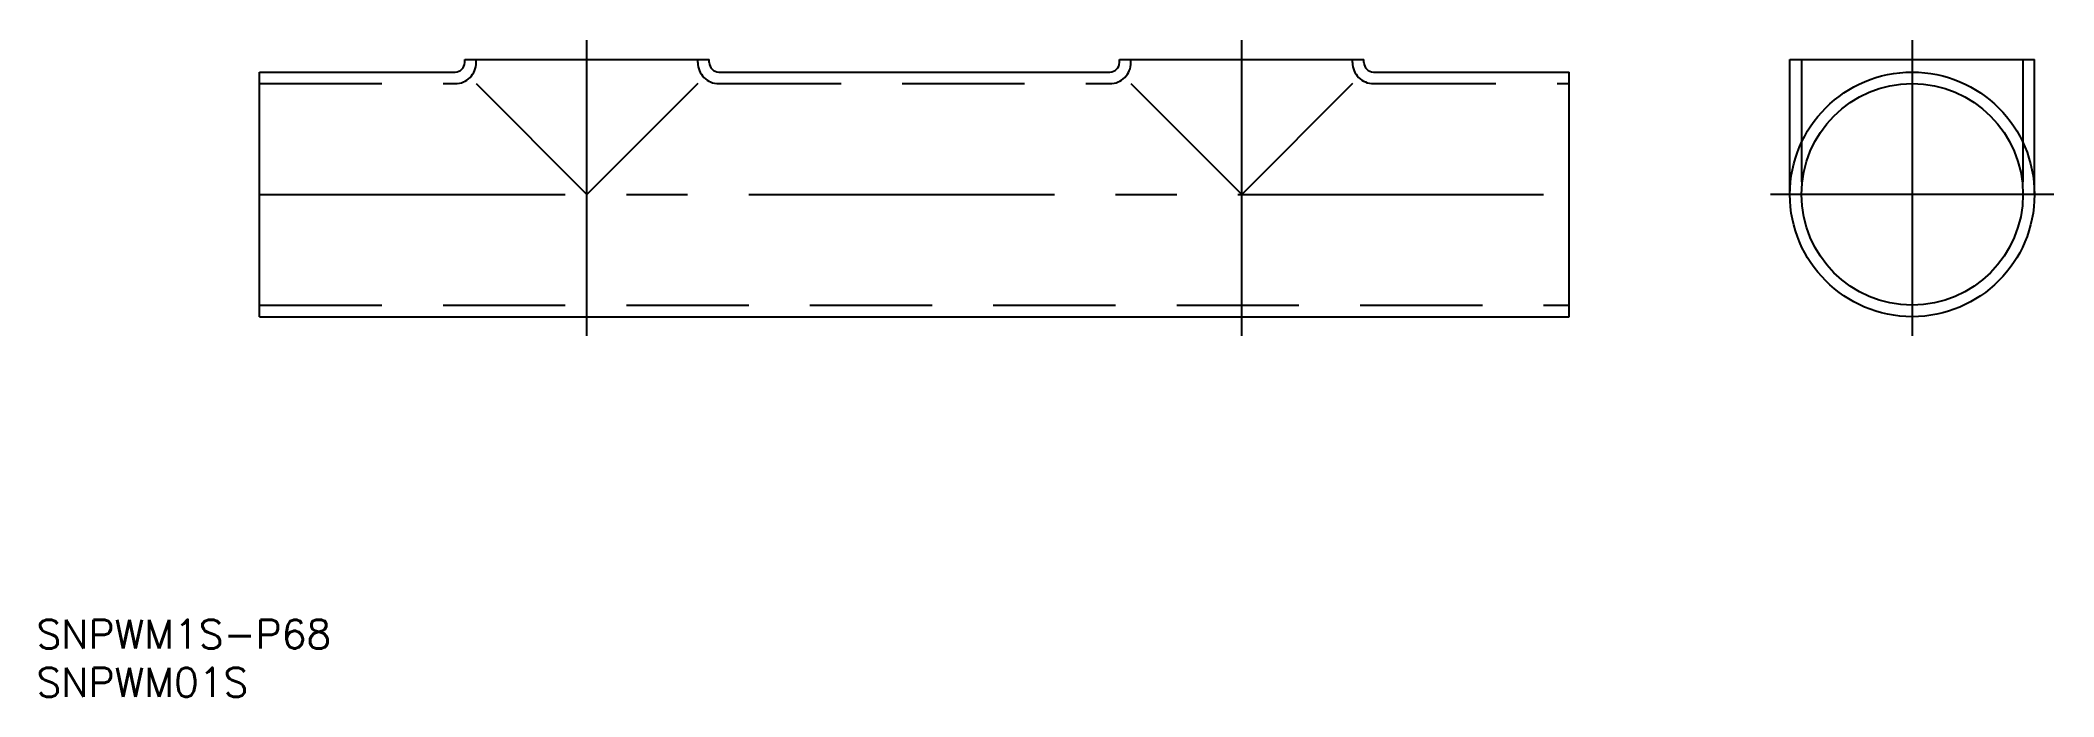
# Model space of a CAD drawing. Extents: x -194 to 15, y -53 to 15.
import ezdxf

# ---------------------------------------------------------------- set-up
doc = ezdxf.new("R2010")
doc.units = 0
doc.linetypes.add('CENTER', pattern=[50.8, 31.75, -6.35, 6.35, -6.35])
doc.linetypes.add('DASHED', pattern=[19.05, 12.7, -6.35])
doc.layers.get('0').update_dxf_attribs({"linetype": 'CONTINUOUS'})
doc.layers.add('CENTER', color=1, linetype='CENTER')
doc.styles.get("Standard").update_dxf_attribs({"font": 'txt.shx', "height": 3, "bigfont": 'bigfont.shx'})

# ---------------------------------------------------------------- blocks, each defined once
blk = doc.blocks.new('*U8')
at = {"color": 7, "linetype": 'CONTINUOUS'}
blk.add_text('SNPWM1S-P68', height=3, dxfattribs=at).set_placement((-194.81, -47.81))
blk = doc.blocks.new('*U9')
at = {"color": 7, "linetype": 'CONTINUOUS'}
blk.add_text('SNPWM01S', height=3, dxfattribs=at).set_placement((-194.81, -52.81))

msp = doc.modelspace()

# ---------------------------------------------------------------- linework, layer by layer
at = {"color": 7, "linetype": 'CONTINUOUS'}
for p, q in [((-150.34, 13.35), (-124.94, 13.35)), ((-150.34, 13.05), (-150.34, 13.35)), ((-124.94, 13.05), (-124.94, 13.35)), ((-82.34, 13.35), (-56.94, 13.35)), ((-82.34, 13.05), (-82.34, 13.35)), ((-56.94, 13.05), (-56.94, 13.35)), ((-12.7, 13.35), (12.7, 13.35)), ((-12.7, -0.65), (-12.7, 13.35)), ((12.7, -0.65), (12.7, 13.35)), ((-171.64, 12.05), (-151.34, 12.05)), ((-171.64, -13.35), (-171.64, 12.05)), ((-149.14, 10.85), (-137.64, -0.65)), ((-126.14, 10.85), (-137.64, -0.65)), ((-123.94, 12.05), (-83.34, 12.05)), ((-81.14, 10.85), (-69.64, -0.65)), ((-58.14, 10.85), (-69.64, -0.65)), ((-55.94, 12.05), (-35.64, 12.05)), ((-35.64, -13.35), (-35.64, 12.05)), ((-171.64, -13.35), (-35.64, -13.35))]:
    msp.add_line(p, q, dxfattribs=at)
at = {"color": 3, "linetype": 'DASHED'}
for p, q in [((-149.14, 13.05), (-149.14, 13.35)), ((-126.14, 13.05), (-126.14, 13.35)), ((-81.14, 13.05), (-81.14, 13.35)), ((-58.14, 13.05), (-58.14, 13.35)), ((-11.5, 13.35), (-11.5, -0.65)), ((11.5, 13.35), (11.5, -0.65)), ((-171.64, 10.85), (-151.34, 10.85)), ((-123.94, 10.85), (-83.34, 10.85)), ((-55.94, 10.85), (-35.64, 10.85)), ((-171.64, -12.15), (-35.64, -12.15))]:
    msp.add_line(p, q, dxfattribs=at)
at = {"color": 7, "linetype": 'CONTINUOUS'}
for radius in [12.7, 11.5]:
    msp.add_circle((0, -0.65), radius, dxfattribs=at)
for centre, start, end in [((-151.34, 13.05), 270, 0), ((-123.94, 13.05), 180, 270), ((-83.34, 13.05), 270, 0), ((-55.94, 13.05), 180, 270)]:
    msp.add_arc(centre, 1, start, end, dxfattribs=at)
at = {"color": 3, "linetype": 'DASHED'}
for centre, start, end in [((-151.34, 13.05), 270, 0), ((-123.94, 13.05), 180, 270), ((-83.34, 13.05), 270, 0), ((-55.94, 13.05), 180, 270)]:
    msp.add_arc(centre, 2.2, start, end, dxfattribs=at)
at = {"layer": 'CENTER', "color": 1, "linetype": 'CENTER'}
for p, q in [((-137.64, -15.35), (-137.64, 15.35)), ((-69.64, -15.35), (-69.64, 15.35)), ((0, 15.35), (0, -15.35)), ((-171.64, -0.65), (-33.64, -0.65)), ((14.7, -0.65), (-14.7, -0.65))]:
    msp.add_line(p, q, dxfattribs=at)

# ---------------------------------------------------------------- block references
at = {"color": 7, "linetype": 'CONTINUOUS'}
for name in ['*U8', '*U9']:
    msp.add_blockref(name, (0, 0), dxfattribs=at)

doc.saveas('drawing.dxf')
